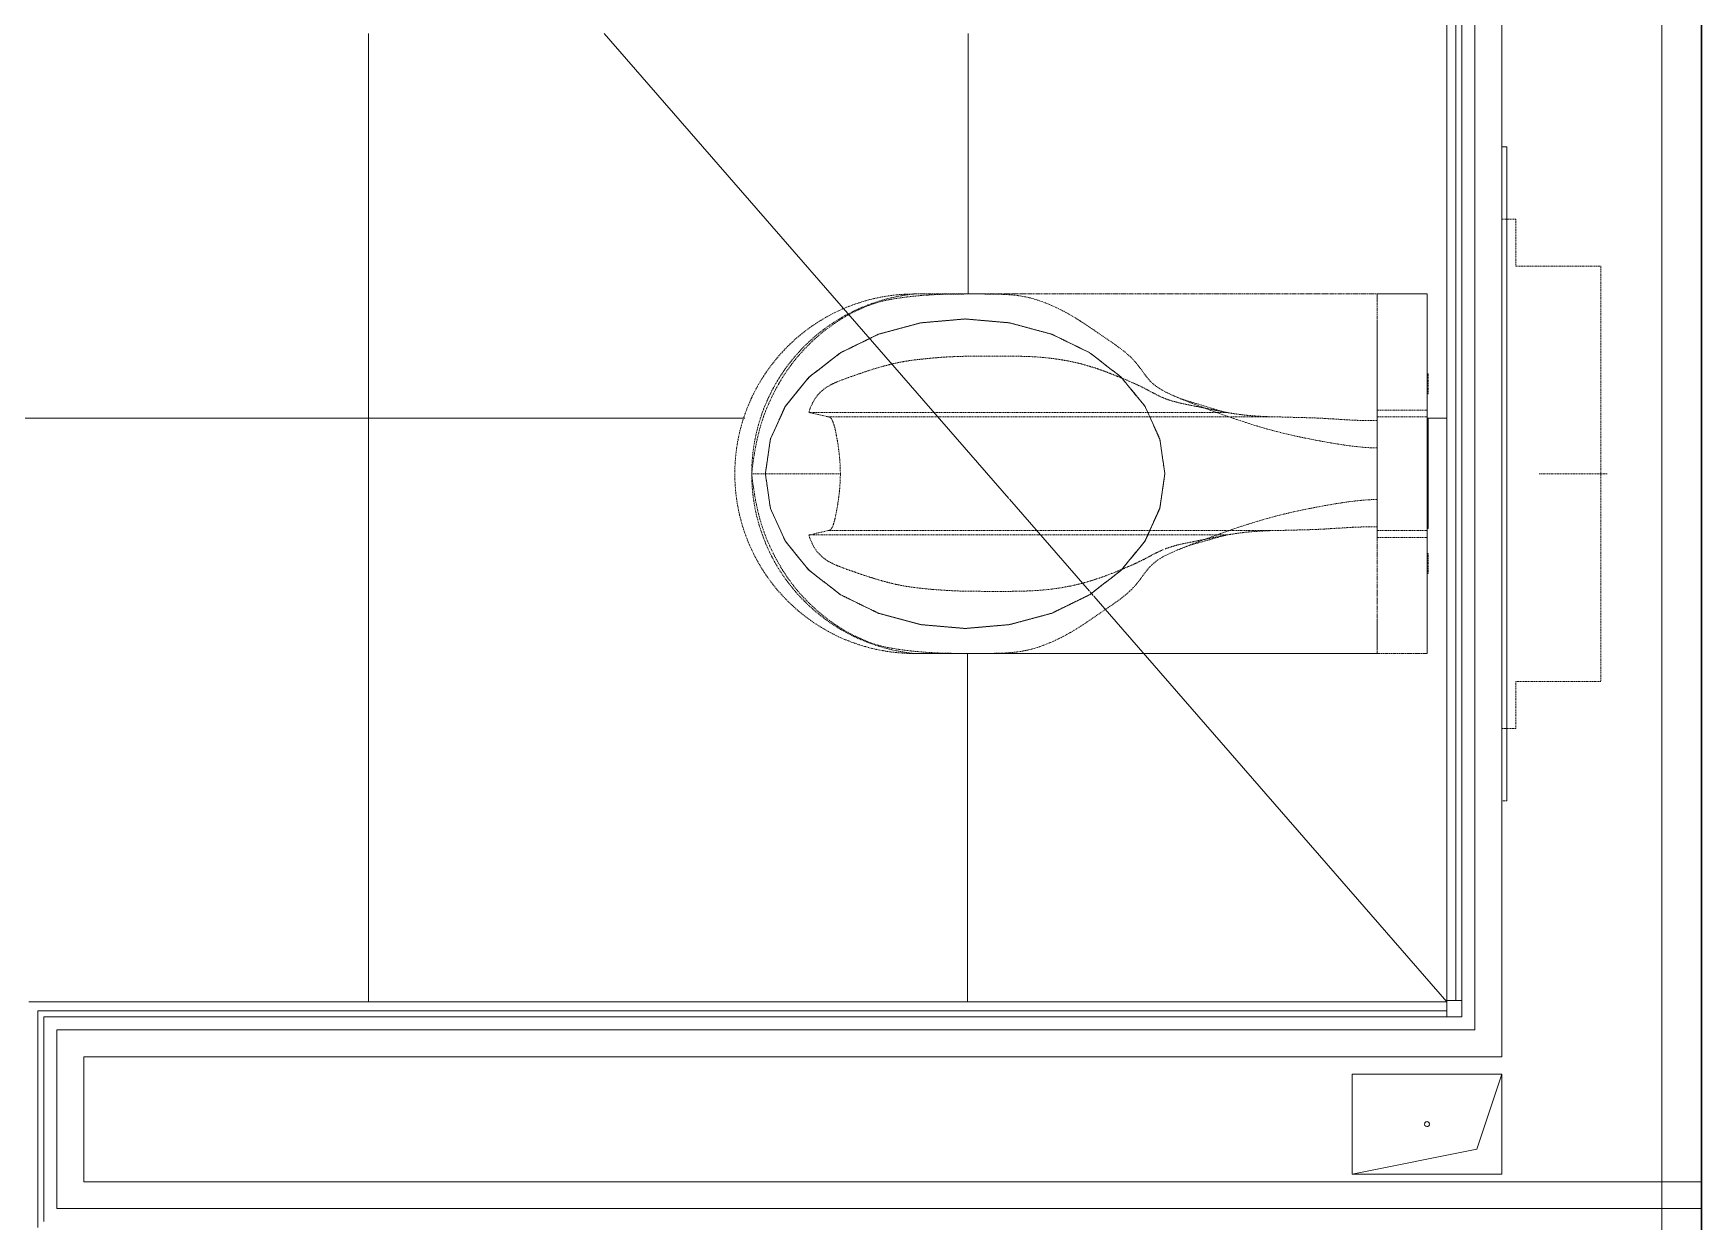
# Model space of a CAD drawing. Header units: millimetres. Extents: x -10915 to 62537, y -37640 to 44223.
# Drawn here: x 39914 to 41585, y 15885 to 17075 of the extents above; entities that cross this region are included whole.
import ezdxf

# ---------------------------------------------------------------- set-up
doc = ezdxf.new("R2010")
doc.units = ezdxf.units.MM
doc.linetypes.add('200_ШТРИХ_ш1п0_6_', pattern=[1.6, 1, -0.6])
for name, color, linetype, lineweight in [('Обобщенные модели', 7, 'Continuous', 18), ('Перекрытие', 7, 'Continuous', 18), ('Перекрытие штриховка', 7, 'Continuous', 18), ('Сантехника', 7, 'Continuous', 18), ('Стены несущие', 7, 'Continuous', 30), ('Стены отделка', 7, 'Continuous', 30), ('Стены штриховка', 7, 'Continuous', 9)]:
    doc.layers.add(name, color=color, linetype=linetype, lineweight=lineweight)

# ---------------------------------------------------------------- blocks, each defined once
blk = doc.blocks.new('SND_Унитаз_Jika_Olymp_с_инсталяцией - Унитаз_ выпуск прямой_ установка на пол_693х360х360_ PN30_12_ ХВ резьба HP DN15_ К гл_ кон П DN100-716055-План полов 4-го этажа')
at = {"layer": 'Сантехника', "color": 254, "linetype": '200_ШТРИХ_ш1п0_6_', "true_color": 0xdddddd}
blk.add_line((0, 836.5), (0, 850.2), dxfattribs=at)
at = {"layer": 'Сантехника', "color": 251, "linetype": '200_ШТРИХ_ш1п0_6_', "true_color": 0x666666}
for p, q in [((0, 761.4), (0, 836.5)), ((-61.3, 592.6), (-61.3, 792.9)), ((61.3, 592.6), (61.3, 792.9)), ((-57, 592.6), (-57, 773.7)), ((57, 773.7), (57, 592.6)), ((-180, 224), (-180, 687.1)), ((180, 687.1), (180, 224)), ((-61.3, 456.3), (-61.3, 592)), ((-57, 451.7), (-57, 592)), ((57, 592), (57, 451.7)), ((61.3, 457.2), (61.3, 592)), ((-61.3, 453.6), (-61.3, 455.4)), ((61.3, 453.6), (61.3, 456.3)), ((-61.3, 374.1), (-61.3, 375.6)), ((61.3, 374.1), (61.3, 375.6)), ((-53.1, 173), (53.1, 173)), ((-327.5, 94), (-327.5, 99)), ((-327.5, 94), (327.5, 94)), ((327.5, 94), (327.5, 99))]:
    blk.add_line(p, q, dxfattribs=at)
at = {"layer": 'Сантехника', "linetype": '200_ШТРИХ_ш1п0_6_'}
for p, q in [((-180, 687.1), (-180, 174)), ((180, 174), (180, 687.1)), ((-180, 224), (180, 224)), ((-180, 174), (-180, 224)), ((180, 224), (180, 174)), ((-180, 174), (180, 174)), ((180, 174), (-180, 174)), ((-100, 174), (-100, 173)), ((-100, 173), (-80, 173)), ((-100, 173), (-80, 173)), ((-80, 173), (-80, 174)), ((-55, 174), (-55, 173)), ((-55, 173), (-53.1, 173)), ((-55, 173), (55, 173)), ((53.1, 173), (55, 173)), ((55, 173), (55, 174)), ((80, 174), (80, 173)), ((80, 173), (100, 173)), ((80, 173), (100, 173)), ((100, 173), (100, 174)), ((-327.5, 94), (-327.5, 99)), ((327.5, 94), (-327.5, 94)), ((-255, 85), (-255, 99)), ((-208, 85), (-255, 85)), ((-208, 0), (-208, 85)), ((208, 85), (208, 0)), ((255, 85), (208, 85)), ((255, 99), (255, 85)), ((327.5, 99), (327.5, 94)), ((0, 61.7), (0, -6.3)), ((208, 0), (-208, 0))]:
    blk.add_line(p, q, dxfattribs=at)
at = {"layer": 'Сантехника', "color": 253, "linetype": '200_ШТРИХ_ш1п0_6_', "true_color": 0xa3a3a3}
for p, q in [((-61.3, 375.6), (-61.3, 453.6)), ((-57, 348.1), (-57, 451.7)), ((57, 451.7), (57, 330.9)), ((61.3, 375.6), (61.3, 453.6)), ((-180, 174), (-180, 224)), ((-61.3, 224), (-63.7, 224)), ((-63.7, 224), (-63.7, 174)), ((-57, 224), (-61.3, 224)), ((-53.6, 224), (-57, 224)), ((-57, 224), (-57, 174)), ((-25.8, 224), (-53.3, 224)), ((-25.8, 224), (25.8, 224)), ((25.8, 224), (53.3, 224)), ((57, 224), (53.6, 224)), ((61.3, 224), (57, 224)), ((57, 224), (57, 174)), ((63.7, 224), (61.3, 224)), ((63.7, 224), (63.7, 174)), ((180, 224), (180, 174)), ((180, 174), (-180, 174)), ((-80, 174), (-100, 174)), ((-85, 174), (-100, 174)), ((-80, 174), (-85, 174)), ((-63.7, 174), (-61.3, 174)), ((-61.3, 174), (-57, 174)), ((-57, 174), (-53.5, 174)), ((-47.6, 174), (-55, 174)), ((-53.1, 174), (-55, 174)), ((55, 174), (-47.6, 174)), ((55, 174), (53.1, 174)), ((53.5, 174), (57, 174)), ((57, 174), (61.3, 174)), ((61.3, 174), (63.7, 174)), ((100, 174), (80, 174)), ((100, 174), (80, 174))]:
    blk.add_line(p, q, dxfattribs=at)
at = {"layer": 'Сантехника', "color": 9, "linetype": '200_ШТРИХ_ш1п0_6_', "true_color": 0xc7c7c7}
for p, q in [((-57, 330.9), (-57, 348.1)), ((53.6, 224), (-53.6, 224)), ((-53.3, 224), (-48, 224)), ((-46.9, 224), (-37.8, 224)), ((-36.8, 224), (-26.5, 224)), ((-25.8, 224), (0, 224)), ((0, 224), (25.8, 224)), ((26.5, 224), (36.8, 224)), ((37.8, 224), (46.9, 224)), ((48, 224), (53.3, 224)), ((-53.5, 174), (-49.4, 174)), ((-38.9, 174), (-53.1, 174)), ((-49.4, 174), (-28.5, 174)), ((0, 174), (-38.9, 174)), ((-27.6, 174), (-14.8, 174)), ((-14.2, 174), (14.2, 174)), ((53.1, 174), (0, 174)), ((14.8, 174), (27.6, 174)), ((28.5, 174), (53.5, 174))]:
    blk.add_line(p, q, dxfattribs=at)
at = {"layer": 'Сантехника', "linetype": '200_ШТРИХ_ш1п0_6_', "flags": 128}
for points in [[(0, 436.5), (-34.5, 441.5), (-67.3, 456.3), (-96.6, 480.1), (-121.2, 511.8), (-139.7, 549.7), (-151.1, 592), (-155, 636.5), (-151.1, 681), (-139.7, 723.3), (-121.2, 761.2), (-96.6, 792.9), (-67.3, 816.7), (-34.5, 831.5), (0, 836.5)], [(0, 836.5), (34.5, 831.5), (67.3, 816.7), (96.6, 792.9), (121.2, 761.2), (139.7, 723.3), (151.1, 681), (155, 636.5), (151.1, 592), (139.7, 549.7), (121.2, 511.8), (96.6, 480.1), (67.3, 456.3), (34.5, 441.5), (0, 436.5)], [(-61.7, 376.2), (-71.7, 411.6), (-75, 420.3)], [(75, 420.3), (62.3, 378.9), (61.7, 376.2)]]:
    blk.add_lwpolyline(points, dxfattribs=at)
at = {"layer": 'Сантехника', "color": 251, "linetype": '200_ШТРИХ_ш1п0_6_', "true_color": 0x666666, "flags": 128}
for points in [[(0, 836.5), (-34.5, 831.5), (-67.3, 816.7), (-96.6, 792.9), (-121.2, 761.2), (-139.7, 723.3), (-151.1, 681), (-155, 636.5), (-151.1, 592), (-139.7, 549.7), (-121.2, 511.8), (-96.6, 480.1), (-67.3, 456.3), (-34.5, 441.5), (0, 436.5)], [(0, 436.5), (-34.5, 441.5), (-67.3, 456.3), (-96.6, 480.1), (-121.2, 511.8), (-139.7, 549.7), (-151.1, 592), (-155, 636.5), (-151.1, 681), (-139.7, 723.3), (-121.2, 761.2), (-96.6, 792.9), (-67.3, 816.7), (-34.5, 831.5), (0, 836.5)], [(0, 436.5), (34.5, 441.5), (67.3, 456.3), (96.6, 480.1), (121.2, 511.8), (139.7, 549.7), (151.1, 592), (155, 636.5), (151.1, 681), (139.7, 723.3), (121.2, 761.2), (96.6, 792.9), (67.3, 816.7), (34.5, 831.5), (0, 836.5)], [(0, 836.5), (34.5, 831.5), (67.3, 816.7), (96.6, 792.9), (121.2, 761.2), (139.7, 723.3), (151.1, 681), (155, 636.5), (151.1, 592), (139.7, 549.7), (121.2, 511.8), (96.6, 480.1), (67.3, 456.3), (34.5, 441.5), (0, 436.5)], [(-57, 773.7), (-59.2, 783.4), (-61.3, 792.9)], [(61.3, 792.9), (59.2, 783.4), (57, 773.7)]]:
    blk.add_lwpolyline(points, dxfattribs=at)
at = {"layer": 'Сантехника', "color": 253, "linetype": '200_ШТРИХ_ш1п0_6_', "true_color": 0xa3a3a3, "flags": 128}
for points in [[(0, 836.5), (-34.5, 831.5), (-67.3, 816.7), (-96.6, 792.9), (-121.2, 761.2), (-139.7, 723.3)], [(151.1, 592), (155, 636.5), (151.1, 681), (139.7, 723.3), (121.2, 761.2), (96.6, 792.9), (67.3, 816.7), (34.5, 831.5), (0, 836.5)], [(-139.7, 723.3), (-151.1, 681), (-155, 636.5), (-151.1, 592), (-139.7, 549.7), (-121.2, 511.8), (-96.6, 480.1), (-67.3, 456.3), (-34.5, 441.5), (0, 436.5)], [(0, 436.5), (34.5, 441.5), (67.3, 456.3), (96.6, 480.1), (121.2, 511.8), (139.7, 549.7), (151.1, 592)]]:
    blk.add_lwpolyline(points, dxfattribs=at)
at = {"layer": 'Сантехника', "linetype": '200_ШТРИХ_ш1п0_6_'}
blk.add_arc((0, 687.1), 180, 0, 180, dxfattribs=at)
at = {"layer": 'Сантехника', "color": 251, "linetype": '200_ШТРИХ_ш1п0_6_', "true_color": 0x666666}
for start, end in [(108.2953, 174.3618), (5.6382, 108.2313)]:
    blk.add_arc((0, 669.3), 180.9, start, end, dxfattribs=at)
for points, knots in [([(-57.5, 838.2), (-64.9, 835.6), (-71.7, 832.6), (-78, 829.5), (-78.3, 829.4)], [-2.19926858, -2.19926858, -2.19926858, -2.19926858, -2.14866304, -2.14638827, -2.14638827, -2.14638827, -2.14638827]), ([(78.3, 829.4), (78, 829.5), (60, 838.4), (38.3, 846.1), (0, 850.2)], [-0.1505985, -0.1505985, -0.1505985, -0.1505985, -0.1483237, 0, 0, 0, 0]), ([(-79.2, 828.9), (-96.8, 820.1), (-120.9, 803.2), (-139.4, 782.4), (-145.9, 773.8)], [-2.1438543, -2.1438543, -2.1438543, -2.1438543, -1.9948194, -1.8886336, -1.8886336, -1.8886336, -1.8886336]), ([(145.9, 773.8), (139.4, 782.4), (120.9, 803.2), (96.8, 820.1), (79.2, 828.9)], [-0.4083532, -0.4083532, -0.4083532, -0.4083532, -0.3021674, -0.1531325, -0.1531325, -0.1531325, -0.1531325]), ([(-61.7, 792.9), (-64.6, 792), (-70, 789.9), (-76.8, 785.9), (-82.4, 780.9), (-86.8, 775.2), (-90.4, 768.6), (-93.4, 761.2), (-96.3, 753.4), (-99.1, 745.3), (-101.8, 737.4), (-104.3, 729.7), (-106.6, 722.2), (-108.6, 714.9), (-110.5, 707.3), (-112.1, 699.6), (-113.4, 691.6), (-114.4, 683.5), (-115.3, 675.6), (-116, 667.8), (-116.5, 660.4), (-117, 652.7), (-117.4, 644.5), (-117.7, 633.5), (-117.8, 619.6), (-117.8, 605.7), (-117.8, 596.9), (-117.8, 593.3), (-117.8, 592.3)], [0.0007235, 0.0007235, 0.0007235, 0.0007235, 0.0178571, 0.0357143, 0.0535714, 0.0714286, 0.0892857, 0.1071429, 0.125, 0.1428571, 0.1607143, 0.1785714, 0.1964286, 0.2142857, 0.2321429, 0.25, 0.2678571, 0.2857143, 0.3035714, 0.3214286, 0.3392857, 0.3571429, 0.375, 0.3928571, 0.4285714, 0.4642857, 0.4821429, 0.4892515, 0.4892515, 0.4892515, 0.4892515]), ([(117.8, 592.4), (117.8, 593.1), (117.8, 596), (117.8, 603.6), (117.8, 613.3), (117.8, 622.9), (117.7, 630), (117.6, 637.2), (117.4, 644.5), (117.1, 651.7), (116.7, 658.4), (116.2, 664.9), (115.6, 671.8), (114.9, 679), (114.1, 686.2), (113.2, 693), (112.1, 699.4), (110.8, 705.9), (108.7, 714.8), (105.5, 726.3), (101.1, 739.7), (97.2, 750.8), (93.9, 759.9), (91.3, 766.6), (88.2, 772.8), (84.6, 778.3), (80.3, 783), (75, 787.1), (68.8, 790.4), (64.1, 792.2), (61.7, 792.9)], [0.5108105, 0.5108105, 0.5108105, 0.5108105, 0.515625, 0.53125, 0.5625, 0.578125, 0.59375, 0.609375, 0.625, 0.640625, 0.65625, 0.671875, 0.6875, 0.703125, 0.71875, 0.734375, 0.75, 0.765625, 0.78125, 0.8125, 0.84375, 0.875, 0.890625, 0.90625, 0.921875, 0.9375, 0.953125, 0.96875, 0.984375, 0.999234, 0.999234, 0.999234, 0.999234]), ([(-146.6, 772.8), (-148.3, 770.5), (-156.2, 759.4), (-166.6, 739.7), (-174.6, 716.7), (-180, 671.5), (-180, 628.9), (-180, 593), (-176.2, 566.8), (-160.9, 531.7), (-138.4, 500.1), (-117, 467.4), (-89.3, 451.4), (-77.2, 427.9), (-59.9, 381.5), (-52.9, 360.3)], [-1.884591, -1.884591, -1.884591, -1.884591, -1.856521, -1.747132, -1.635622, -1.512555, -1.376925, -1.26214, -1.152104, -1.038821, -0.91181, -0.791639, -0.684675, -0.529127, -0.357309, -0.357309, -0.357309, -0.357309]), ([(0, 761.4), (-4.3, 761.5), (-10.8, 761.7), (-19, 762.5), (-25, 763.2), (-30.6, 764), (-37.5, 765.2), (-45.1, 766.7), (-51.9, 768.6), (-56.1, 770.8), (-57, 772.6), (-57, 773.7)], [-1, -1, -1, -1, -0.857143, -0.785714, -0.714286, -0.642857, -0.571429, -0.428571, -0.285714, -0.142857, 0, 0, 0, 0]), ([(55.5, 770.7), (54.5, 770), (51.8, 768.6), (45.1, 766.7), (37.5, 765.2), (30.6, 764), (25, 763.2), (19, 762.5), (10.8, 761.7), (4.3, 761.5), (0, 761.4)], [-0.8498944, -0.8498944, -0.8498944, -0.8498944, -0.7142857, -0.5714286, -0.4285714, -0.3571429, -0.2857143, -0.2142857, -0.1428571, 0, 0, 0, 0]), ([(52.9, 360.3), (59.9, 381.5), (77.2, 427.9), (89.3, 451.4), (117, 467.4), (138.4, 500.1), (160.9, 531.7), (176.2, 566.8), (180, 593), (180, 628.9), (180, 671.5), (174.6, 716.7), (166.6, 739.7), (156.2, 759.4), (148.3, 770.5), (146.6, 772.8)], [-1.939678, -1.939678, -1.939678, -1.939678, -1.767859, -1.612311, -1.505348, -1.385176, -1.258166, -1.144883, -1.034847, -0.920061, -0.784431, -0.661365, -0.549855, -0.440465, -0.412396, -0.412396, -0.412396, -0.412396]), ([(-117.7, 587.2), (-117.7, 584.9), (-117.6, 580.1), (-117.3, 569.9), (-116.4, 556.1), (-114.7, 543), (-112.8, 532.6), (-111.1, 524.7), (-109.1, 516.8), (-106.8, 509.1), (-104.3, 501.6), (-100.8, 491.8), (-97.9, 484.8), (-96, 480.2)], [0.5015368, 0.5015368, 0.5015368, 0.5015368, 0.5178571, 0.5357143, 0.5714286, 0.6071429, 0.625, 0.6428571, 0.6607143, 0.6785714, 0.6964286, 0.7142857, 0.7481888, 0.7481888, 0.7481888, 0.7481888]), ([(96, 480.2), (96.8, 482.2), (98.5, 486.4), (101, 492.6), (103.4, 499.1), (105.7, 505.6), (107.7, 512.2), (109.6, 518.8), (111.3, 525.6), (112.8, 532.6), (114, 539.6), (115.5, 548.8), (116.7, 560.2), (117.4, 572.1), (117.6, 581.2), (117.7, 586.9), (117.8, 590.4), (117.8, 591.8)], [0.2516954, 0.2516954, 0.2516954, 0.2516954, 0.265625, 0.28125, 0.296875, 0.3125, 0.328125, 0.34375, 0.359375, 0.375, 0.390625, 0.40625, 0.4375, 0.46875, 0.484375, 0.5, 0.5094485, 0.5094485, 0.5094485, 0.5094485]), ([(-61.3, 374.1), (-61, 372.4), (-60.5, 369.6), (-60, 366.1), (-59.7, 364), (-59.4, 362.2), (-59.2, 360.5), (-59, 358.6), (-58.8, 357), (-58.6, 355.6), (-58.5, 354.5), (-58.4, 353.4), (-58.3, 351.9), (-58.1, 349.9), (-57.9, 347.4), (-57.7, 344.6), (-57.5, 341.5), (-57.3, 337.1), (-57.1, 333.5), (-57, 330.9)], [-1, -1, -1, -1, -0.8, -0.7, -0.65, -0.6, -0.55, -0.5, -0.45, -0.425, -0.4, -0.375, -0.35, -0.3, -0.25, -0.2, -0.15, -0.1, 0, 0, 0, 0]), ([(57, 330.9), (57.1, 333.5), (57.3, 337.1), (57.5, 341.5), (57.7, 344.6), (57.9, 347.4), (58.1, 349.9), (58.3, 352.3), (58.5, 354.1), (58.6, 355.6), (58.8, 357), (59, 358.6), (59.2, 360.5), (59.4, 362.2), (59.7, 364), (60, 366.1), (60.5, 369.6), (61, 372.4), (61.3, 374.1)], [-1, -1, -1, -1, -0.9, -0.85, -0.8, -0.75, -0.7, -0.65, -0.6, -0.575, -0.55, -0.5, -0.45, -0.4, -0.35, -0.3, -0.2, 0, 0, 0, 0]), ([(-52.7, 359.6), (-52.5, 359.1), (-43.8, 332.7), (-35.3, 298.5), (-25.9, 241.7), (-25.8, 224)], [-0.3554649, -0.3554649, -0.3554649, -0.3554649, -0.3512574, -0.1396534, 0, 0, 0, 0]), ([(25.8, 224), (25.9, 241.7), (35.3, 298.5), (43.8, 332.7), (52.5, 359.1), (52.7, 359.6)], [-2.2969868, -2.2969868, -2.2969868, -2.2969868, -2.1573334, -1.9457294, -1.9415219, -1.9415219, -1.9415219, -1.9415219]), ([(-57, 330.9), (-57, 328.2), (-56.9, 324.1), (-56.8, 319.2), (-56.7, 316.4), (-56.6, 314.2), (-56.5, 312), (-56.5, 309.1), (-56.4, 305.4), (-56.3, 301.6), (-56.2, 298.6), (-56.2, 296.4), (-56.1, 294.1), (-56, 291.1), (-55.9, 287.3), (-55.7, 282.8), (-55.5, 278.3), (-55.2, 273.8), (-54.9, 269.4), (-54.7, 265.7), (-54.5, 262.7), (-54.4, 260.5), (-54.3, 258.2), (-54.1, 255.2), (-53.8, 251.4), (-53.6, 246.8), (-53.4, 242.2), (-53.3, 237.7), (-53.2, 231.6), (-53.2, 227), (-53.3, 224)], [-1, -1, -1, -1, -0.916667, -0.875, -0.854167, -0.833333, -0.8125, -0.791667, -0.75, -0.708333, -0.6875, -0.666667, -0.645833, -0.625, -0.583333, -0.541667, -0.5, -0.458333, -0.416667, -0.375, -0.354167, -0.333333, -0.3125, -0.291667, -0.25, -0.208333, -0.166667, -0.125, -0.083333, 0, 0, 0, 0]), ([(53.3, 224), (53.2, 227), (53.2, 231.6), (53.3, 237.7), (53.4, 242.2), (53.6, 246.8), (53.8, 251.4), (54.1, 255.9), (54.3, 259.7), (54.5, 262.7), (54.7, 265.7), (54.9, 269.4), (55.2, 273.8), (55.5, 278.3), (55.7, 282.8), (55.9, 287.3), (56, 291.1), (56.1, 294.1), (56.2, 296.4), (56.2, 298.6), (56.3, 301.6), (56.4, 305.4), (56.5, 309.1), (56.5, 312), (56.6, 314.2), (56.7, 316.4), (56.8, 319.2), (56.9, 324.1), (57, 328.2), (57, 330.9)], [-1, -1, -1, -1, -0.916667, -0.875, -0.833333, -0.791667, -0.75, -0.708333, -0.666667, -0.645833, -0.625, -0.583333, -0.541667, -0.5, -0.458333, -0.416667, -0.375, -0.354167, -0.333333, -0.3125, -0.291667, -0.25, -0.208333, -0.1875, -0.166667, -0.145833, -0.125, -0.083333, 0, 0, 0, 0])]:
    blk.add_open_spline(points, degree=3, knots=knots, dxfattribs=at)
for points in [[(0, 850.2), (-24.7, 847.5), (-42.4, 843.4), (-56.6, 838.5)], [(57, 773.7), (57, 772.6), (56.5, 771.7), (55.6, 770.9)], [(-117.8, 591.8), (-117.8, 590.4), (-117.8, 589.1), (-117.7, 587.8)]]:
    blk.add_open_spline(points, degree=3, dxfattribs=at)
at = {"layer": 'Сантехника', "color": 253, "linetype": '200_ШТРИХ_ш1п0_6_', "true_color": 0xa3a3a3}
for points, knots in [([(-95.5, 479), (-94.6, 476.7), (-92.5, 471.9), (-90.4, 467.1), (-89.3, 464.7)], [0.75090722, 0.75090722, 0.75090722, 0.75090722, 0.76785714, 0.78571429, 0.78571429, 0.78571429, 0.78571429]), ([(83.8, 453.6), (84.8, 455.6), (86.9, 459.6), (91, 468.2), (93.8, 474.9), (95.6, 479.3)], [0.1875, 0.1875, 0.1875, 0.1875, 0.203125, 0.21875, 0.24950221, 0.24950221, 0.24950221, 0.24950221]), ([(-89.3, 464.7), (-88.1, 462.2), (-85.7, 457.2), (-81.9, 450.1), (-78.5, 443.7), (-76.7, 439.7), (-75.9, 437.9)], [0.78571429, 0.78571429, 0.78571429, 0.78571429, 0.80357143, 0.82142857, 0.83928571, 0.85427905, 0.85427905, 0.85427905, 0.85427905]), ([(-75.2, 436.2), (-74.5, 434.3), (-73.1, 430.1), (-70.7, 421.2), (-69.1, 413.5), (-68.1, 408.2)], [0.85898662, 0.85898662, 0.85898662, 0.85898662, 0.875, 0.89285714, 0.92857143, 0.92857143, 0.92857143, 0.92857143]), ([(-68.1, 408.2), (-67.5, 405.5), (-66.4, 400), (-65.2, 393.7), (-64.5, 390.3), (-64.4, 389.8)], [0.92857143, 0.92857143, 0.92857143, 0.92857143, 0.94642857, 0.96428571, 0.96741819, 0.96741819, 0.96741819, 0.96741819]), ([(63, 382.8), (63.3, 384.3), (63.7, 386.4), (64.2, 388.5), (64.3, 389.1)], [0.02118432, 0.02118432, 0.02118432, 0.02118432, 0.03125, 0.03529335, 0.03529335, 0.03529335, 0.03529335]), ([(-152.8, 224), (-152.9, 224), (-157.6, 224), (-162.8, 224), (-169.6, 224), (-171.3, 224)], [-0.1802088, -0.1802088, -0.1802088, -0.1802088, -0.1789595, -0.0919515, -0.0610774, -0.0610774, -0.0610774, -0.0610774]), ([(-63.7, 224), (-63.7, 224), (-115, 224), (-138, 224), (-145.4, 224)], [-0.4835333, -0.4835333, -0.4835333, -0.4835333, -0.3327462, -0.2216194, -0.2216194, -0.2216194, -0.2216194]), ([(145.4, 224), (138, 224), (118.5, 224), (78.8, 224), (69.3, 224)], [-0.2619139, -0.2619139, -0.2619139, -0.2619139, -0.1507871, -0.0402944, -0.0402944, -0.0402944, -0.0402944]), ([(171.3, 224), (169.6, 224), (162.8, 224), (157.6, 224), (152.9, 224), (152.8, 224)], [-0.4224559, -0.4224559, -0.4224559, -0.4224559, -0.3915817, -0.3045737, -0.3033245, -0.3033245, -0.3033245, -0.3033245]), ([(-180, 174), (-177, 174), (-165.4, 174), (-154.9, 174), (-145.9, 174), (-141.2, 174)], [0, 0, 0, 0, 0.0919515, 0.1789595, 0.2417666, 0.2417666, 0.2417666, 0.2417666]), ([(-117.4, 174), (-116.1, 174), (-110.9, 174), (-105, 174), (-100.6, 174)], [0.32235551, 0.32235551, 0.32235551, 0.32235551, 0.3327462, 0.36264995, 0.36264995, 0.36264995, 0.36264995]), ([(109.4, 174), (110.7, 174), (133.3, 174), (147.5, 174), (156.9, 174), (158.7, 174)], [0.1410305, 0.1410305, 0.1410305, 0.1410305, 0.1507871, 0.3045737, 0.3425027, 0.3425027, 0.3425027, 0.3425027]), ([(161.7, 174), (163.1, 174), (166.1, 174), (169.6, 174), (171.4, 174)], [0.36264995, 0.36264995, 0.36264995, 0.36264995, 0.39158172, 0.4230916, 0.4230916, 0.4230916, 0.4230916])]:
    blk.add_open_spline(points, degree=3, knots=knots, dxfattribs=at)
for points in [[(66.7, 401.5), (67.2, 403.9), (68.2, 408.7), (69.6, 415.7), (71.1, 422.5), (72.7, 428.8), (74.7, 435.1), (77.4, 441.4), (80.5, 447.5), (82.7, 451.5), (83.8, 453.6)], [(64.3, 389.2), (65.1, 393.3), (65.9, 397.4), (66.7, 401.5)], [(-64.4, 389.6), (-64, 387.6), (-63.6, 385.6), (-63.2, 383.7)], [(-63, 382.7), (-62.4, 379.8), (-61.9, 376.9), (-61.3, 374.1)], [(61.3, 374.1), (61.8, 376.7), (62.4, 379.5), (62.9, 382.4)], [(-177.7, 224), (-178.6, 224), (-179.3, 224), (-180, 224)], [(-174.7, 224), (-175.4, 224), (-176, 224), (-176.6, 224)], [(-171.4, 224), (-172.5, 224), (-173.6, 224), (-174.6, 224)], [(-145.7, 224), (-148.3, 224), (-150.5, 224), (-152.6, 224)], [(69.3, 224), (65.8, 224), (63.7, 224), (63.7, 224)], [(152.6, 224), (150.5, 224), (148.3, 224), (145.7, 224)], [(174.6, 224), (173.6, 224), (172.5, 224), (171.4, 224)], [(176.6, 224), (176, 224), (175.4, 224), (174.7, 224)], [(180, 224), (179.3, 224), (178.6, 224), (177.7, 224)], [(-141.2, 174), (-139.6, 174), (-138, 174), (-136.3, 174)], [(-136.3, 174), (-134.6, 174), (-132.8, 174), (-130.8, 174)], [(-130.8, 174), (-126.9, 174), (-122.5, 174), (-117.4, 174)], [(-100.6, 174), (-94.6, 174), (-88.5, 174), (-83.1, 174)], [(-83.1, 174), (-77.6, 174), (-72.8, 174), (-69.3, 174)], [(-69.3, 174), (-65.8, 174), (-63.7, 174), (-63.7, 174)], [(63.7, 174), (63.7, 174), (64.2, 174), (65.2, 174)], [(65.2, 174), (66.2, 174), (67.6, 174), (69.3, 174)], [(69.3, 174), (76.2, 174), (88.6, 174), (100.6, 174)], [(100.6, 174), (103.6, 174), (106.5, 174), (109.4, 174)], [(158.7, 174), (159.7, 174), (160.7, 174), (161.7, 174)], [(171.4, 174), (174.8, 174), (178, 174), (180, 174)]]:
    blk.add_open_spline(points, degree=3, dxfattribs=at)
blk = doc.blocks.new('GM_Отверстие прямоугольное _в плите_ - Отверстие-1433033-План полов 4-го этажа')
at = {"layer": 'Обобщенные модели'}
for p, q in [((-75, -50), (-75, 50)), ((-75, 50), (75, 50)), ((75, 50), (-75, 50)), ((-75, 50), (-75, -50)), ((-50, 25), (75, 50)), ((75, 50), (75, -50)), ((75, -50), (75, 50)), ((-75, -50), (-50, 25)), ((75, -50), (-75, -50)), ((-75, -50), (75, -50))]:
    blk.add_line(p, q, dxfattribs=at)
for start, end in [(360, 180), (180, 360), (60, 165), (300, 360), (195, 270)]:
    blk.add_arc((0, 0), 2.5, start, end, dxfattribs=at)

msp = doc.modelspace()

# ---------------------------------------------------------------- hatches: boundary and pattern name
at = {"layer": 'Перекрытие штриховка', "lineweight": 9, "true_color": 0x787878}
h = msp.add_hatch(dxfattribs=at)
h.set_pattern_fill('FP_37', color=8, style=0, pattern_type=2)
h.set_pattern_definition([(270, (39050.16, 16089.2), (599.99, 4e-14), []), (0, (39050.16, 16089.2), (0, 600), [])])
h.paths.add_polyline_path([(41330, 16104.898), (41330, 20008.318), (41251.628, 20008.318), (39245, 18651.318), (39245, 18501.318), (40475.613, 17086.898), (41312, 17086.898), (41312, 17074.898), (40486.053, 17074.898), (40726.915, 16798.061), (40751.13, 16807.867), (40802.996, 16813.895), (41310, 16813.895), (41310, 16453.895), (41026.356, 16453.895), (41328.765, 16106.318)])
h.paths.add_polyline_path([(41260, 17311.318), (40796.923, 17311.318), (40747.507, 17318.623), (40706.923, 17335.433), (40669.644, 17364.039), (40641.039, 17401.318), (40623.056, 17444.731), (40616.923, 17491.318), (40623.056, 17537.905), (40641.039, 17581.318), (40669.644, 17618.597), (40706.923, 17647.203), (40751.13, 17665.289), (40802.996, 17671.318), (41310, 17671.318), (41310, 17311.318)])
h.paths.add_polyline_path([(39902, 17861.898), (39890, 17861.898), (39890, 18048.898), (41310, 18048.898), (41310, 18036.898), (39902, 18036.898)])
h.paths.add_polyline_path([(40710, 19018.898), (40710, 19030.898), (41310, 19030.898), (41310, 19018.898)])
h = msp.add_hatch(dxfattribs=at)
h.set_pattern_fill('FP_44', color=8, style=0, pattern_type=2)
h.set_pattern_definition([(270, (39049.57, 16089.25), (600, 4e-14), []), (0, (39049.57, 16089.25), (0, 600), [])])
h.paths.add_polyline_path([(40634.276, 16104.898), (41330, 16104.898), (41026.356, 16453.895), (40796.923, 16453.895), (40750.336, 16460.029), (40706.923, 16478.011), (40669.644, 16506.616), (40641.039, 16543.895), (40623.056, 16587.308), (40616.923, 16633.895), (40623.056, 16680.483), (40641.039, 16723.895), (40671.931, 16762.93), (40706.923, 16789.78), (40726.915, 16798.061), (40486.053, 17074.898), (39902, 17074.898), (39902, 16899.898), (39890, 16899.898), (39890, 17074.898), (39892, 17074.898), (39892, 17086.898), (39890, 17086.898), (39890, 17261.898), (39902, 17261.898), (39902, 17086.898), (40475.613, 17086.898), (39245, 18501.318), (39890, 16176.971), (39890, 16299.898), (39902, 16299.898), (39902, 16133.728), (39910, 16104.898), (40623.056, 16104.898)])

# ---------------------------------------------------------------- linework, layer by layer
at = {"layer": 'Перекрытие'}
for p, q in [((40486.053, 17074.898), (40891.395, 16609.014)), ((40976.545, 16511.147), (41330, 16104.898)), ((41330, 16106.318), (41330, 16104.898))]:
    msp.add_line(p, q, dxfattribs=at)
at = {"layer": 'Перекрытие', "color": 251, "true_color": 0x666666}
msp.add_line((40892.004, 16608.314), (40972.198, 16516.143), dxfattribs=at)
at = {"layer": 'Перекрытие', "color": 253, "true_color": 0xa3a3a3}
msp.add_line((40972.625, 16515.651), (40975.716, 16512.099), dxfattribs=at)
at = {"layer": 'Стены несущие'}
msp.add_line((41585, 20061.318), (41585, 12581.937), dxfattribs=at)
at = {"layer": 'Стены отделка', "lineweight": 9}
for p, q in [((41545, 12581.937), (41545, 20061.318)), ((41345, 20041.318), (41345, 16089.898)), ((41385, 16049.898), (41385, 20041.318)), ((41330, 20024.818), (41330, 16106.318)), ((41330, 16104.898), (39910, 16104.898)), ((41330, 16106.318), (41345, 16106.318)), ((41330, 16089.898), (41330, 16104.898)), ((39925, 15884.898), (39925, 16089.898)), ((41345, 16089.898), (39925, 16089.898)), ((39965, 16049.898), (41385, 16049.898)), ((39965, 15924.898), (39965, 16049.898)), ((41585, 15924.898), (39965, 15924.898))]:
    msp.add_line(p, q, dxfattribs=at)
at = {"layer": 'Стены штриховка'}
for p, q in [((41358, 16076.898), (41358, 20041.318)), ((41339, 20024.818), (41339, 16106.318)), ((41330, 16095.898), (39919, 16095.898)), ((39919, 16095.898), (39919, 15878.898)), ((41358, 16076.898), (39938, 16076.898)), ((39938, 16076.898), (39938, 15897.898)), ((41585, 15897.898), (39938, 15897.898))]:
    msp.add_line(p, q, dxfattribs=at)

# ---------------------------------------------------------------- block references
at = {"layer": 'Обобщенные модели', "rotation": 180}
msp.add_blockref('GM_Отверстие прямоугольное _в плите_ - Отверстие-1433033-План полов 4-го этажа', (41310, 15982.541), dxfattribs=at)
at = {"layer": 'Сантехника', "linetype": '200_ШТРИХ_ш1п0_6_', "rotation": 89.99999999999962}
msp.add_blockref('SND_Унитаз_Jika_Olymp_с_инсталяцией - Унитаз_ выпуск прямой_ установка на пол_693х360х360_ PN30_12_ ХВ резьба HP DN15_ К гл_ кон П DN100-716055-План полов 4-го этажа', (41484, 16633.895), dxfattribs=at)

doc.saveas('drawing.dxf')
